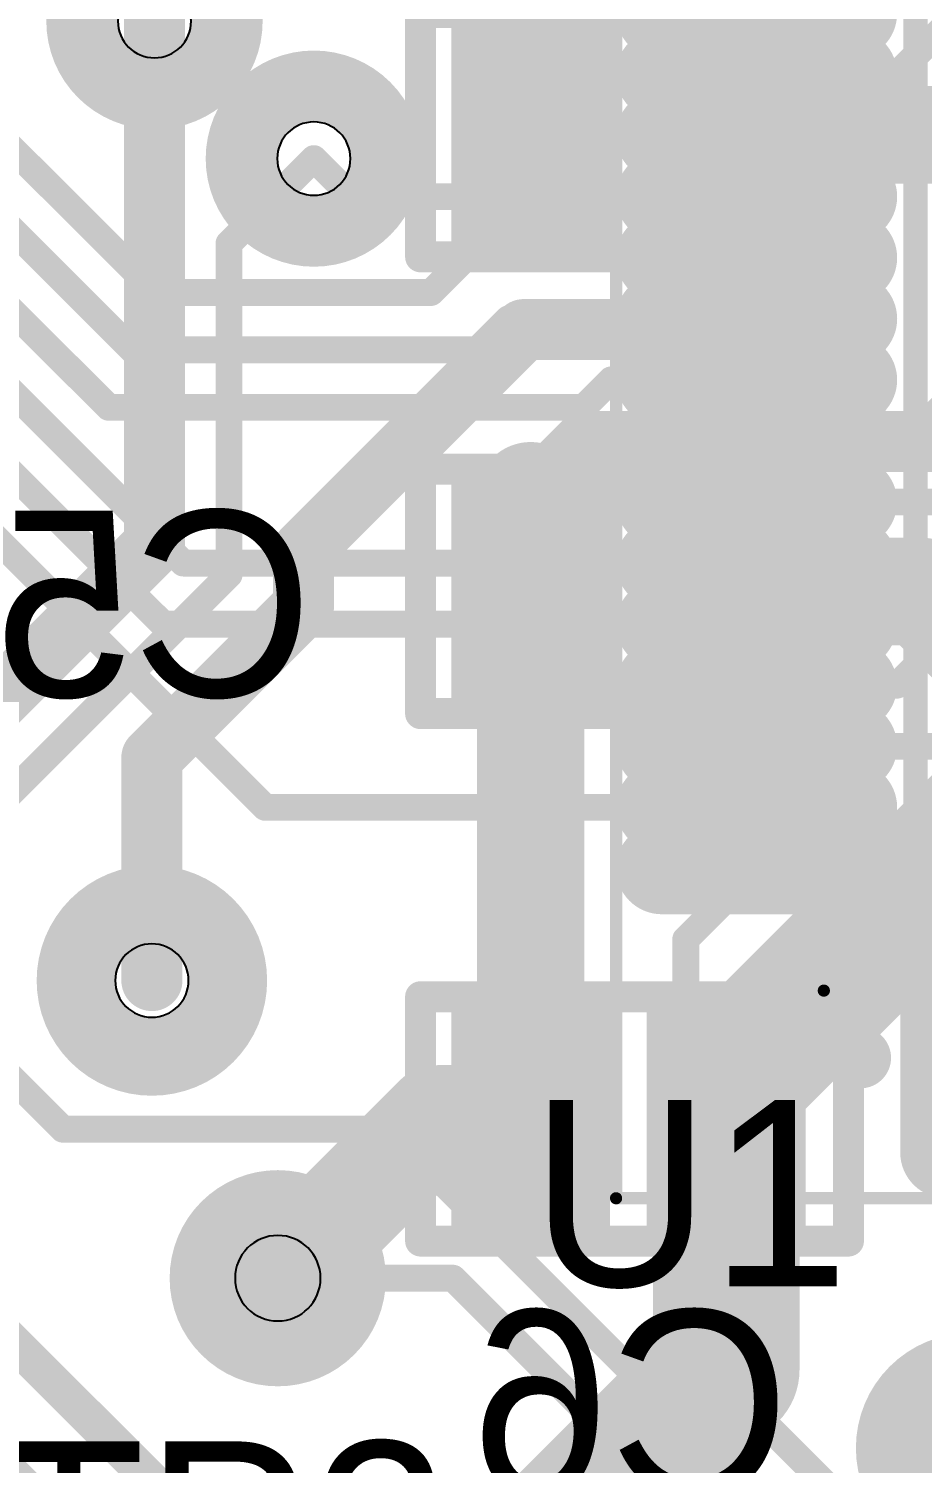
# Model space of a CAD drawing. Extents: x 0.11 to 5.41, y 1.37 to 6.94.
# Drawn here: x 2.8633 to 3.1512, y 4.7529 to 5.2153 of the extents above; entities that cross this region are included whole.
import ezdxf

# ---------------------------------------------------------------- set-up
doc = ezdxf.new("R2010")
doc.units = 0
doc.layers.get('0').update_dxf_attribs({"linetype": 'CONTINUOUS'})
for name, color, linetype in [('BOTTOMLAYER', 5, 'CONTINUOUS'), ('BOTTOMOVERLAY', 54, 'CONTINUOUS'), ('BOTTOMPASTE', 16, 'CONTINUOUS'), ('BOTTOMSOLDER', 6, 'CONTINUOUS'), ('DRILLDRAWING', 1, 'CONTINUOUS'), ('MECHANICAL13', 56, 'CONTINUOUS'), ('MECHANICAL15', 56, 'CONTINUOUS'), ('MULTILAYER', 9, 'CONTINUOUS'), ('TOPLAYER', 1, 'CONTINUOUS'), ('TOPOVERLAY', 2, 'CONTINUOUS'), ('TOPPASTE', 8, 'CONTINUOUS'), ('TOPSOLDER', 216, 'CONTINUOUS')]:
    doc.layers.add(name, color=color, linetype=linetype)

# ---------------------------------------------------------------- blocks, each defined once
blk = doc.blocks.new('PZ100_N_15')
at = {"layer": 'MECHANICAL13', "const_width": 0.00394}
for points in [[(-0.27559, 0.27559), (0.27559, 0.27559)], [(-0.27559, 0.27559), (-0.27559, -0.27559)]]:
    blk.add_lwpolyline(points, dxfattribs=at)
at = {"layer": 'MECHANICAL13'}
for points, const_width in [([(-0.27657, 0.27559, 1), (-0.27461, 0.27559, 1)], 0.00197), ([(-0.27657, 0.27559, 1), (-0.27461, 0.27559, 1)], 0.00197), ([(-0.22047, 0.24016, 1), (-0.25984, 0.24016, 1)], 0.00394)]:
    blk.add_lwpolyline(points, format="xyb", close=True, dxfattribs=dict(at, const_width=const_width))
at = {"layer": 'MECHANICAL15', "const_width": 0.00394}
for points in [[(-0.34252, 0.34252), (0.34252, 0.34252)], [(-0.34252, 0.34252), (-0.34252, -0.34252)]]:
    blk.add_lwpolyline(points, dxfattribs=at)
at = {"layer": 'MECHANICAL15', "const_width": 0.00197}
blk.add_lwpolyline([(-0.3435, 0.34252, 1), (-0.34154, 0.34252, 1)], format="xyb", close=True, dxfattribs=at)
blk.add_lwpolyline([(-0.3435, 0.34252, 1), (-0.34154, 0.34252, 1)], format="xyb", close=True, dxfattribs=at)
at = {"layer": 'TOPLAYER', "const_width": 0.00492}
for points in [[(-0.23868, 0.32776, -1), (-0.23376, 0.32776)], [(-0.219, 0.32776, -1), (-0.21407, 0.32776)], [(-0.19931, 0.32776, -1), (-0.19439, 0.32776)], [(-0.17963, 0.32776, -1), (-0.1747, 0.32776)], [(-0.15994, 0.32776, -1), (-0.15502, 0.32776)], [(-0.14026, 0.32776, -1), (-0.13533, 0.32776)], [(-0.12057, 0.32776, -1), (-0.11565, 0.32776)], [(-0.10089, 0.32776, -1), (-0.09596, 0.32776)], [(-0.0812, 0.32776, -1), (-0.07628, 0.32776)], [(-0.06152, 0.32776, -1), (-0.05659, 0.32776)], [(-0.04183, 0.32776, -1), (-0.03691, 0.32776)], [(-0.02215, 0.32776, -1), (-0.01722, 0.32776)], [(-0.00246, 0.32776, -1), (0.00246, 0.32776)], [(0.01722, 0.32776, -1), (0.02215, 0.32776)], [(-0.23376, 0.26673, -1), (-0.23868, 0.26673)], [(-0.21407, 0.26673, -1), (-0.219, 0.26673)], [(-0.19439, 0.26673, -1), (-0.19931, 0.26673)], [(-0.1747, 0.26673, -1), (-0.17963, 0.26673)], [(-0.15502, 0.26673, -1), (-0.15994, 0.26673)], [(-0.13533, 0.26673, -1), (-0.14026, 0.26673)], [(-0.11565, 0.26673, -1), (-0.12057, 0.26673)], [(-0.09596, 0.26673, -1), (-0.10089, 0.26673)], [(-0.07628, 0.26673, -1), (-0.0812, 0.26673)], [(-0.05659, 0.26673, -1), (-0.06152, 0.26673)], [(-0.03691, 0.26673, -1), (-0.04183, 0.26673)], [(-0.01722, 0.26673, -1), (-0.02215, 0.26673)], [(0.00246, 0.26673, -1), (-0.00246, 0.26673)], [(0.02215, 0.26673, -1), (0.01722, 0.26673)]]:
    blk.add_lwpolyline(points, format="xyb", dxfattribs=at)
for points in [[(-0.23868, 0.26673), (-0.23868, 0.32776)], [(-0.23376, 0.26673), (-0.23376, 0.32776)], [(-0.219, 0.26673), (-0.219, 0.32776)], [(-0.21407, 0.26673), (-0.21407, 0.32776)], [(-0.19931, 0.26673), (-0.19931, 0.32776)], [(-0.19439, 0.26673), (-0.19439, 0.32776)], [(-0.17963, 0.26673), (-0.17963, 0.32776)], [(-0.1747, 0.26673), (-0.1747, 0.32776)], [(-0.15994, 0.26673), (-0.15994, 0.32776)], [(-0.15502, 0.26673), (-0.15502, 0.32776)], [(-0.14026, 0.26673), (-0.14026, 0.32776)], [(-0.13533, 0.26673), (-0.13533, 0.32776)], [(-0.12057, 0.26673), (-0.12057, 0.32776)], [(-0.11565, 0.26673), (-0.11565, 0.32776)], [(-0.10089, 0.26673), (-0.10089, 0.32776)], [(-0.09596, 0.26673), (-0.09596, 0.32776)], [(-0.0812, 0.26673), (-0.0812, 0.32776)], [(-0.07628, 0.26673), (-0.07628, 0.32776)], [(-0.06152, 0.26673), (-0.06152, 0.32776)], [(-0.05659, 0.26673), (-0.05659, 0.32776)], [(-0.04183, 0.26673), (-0.04183, 0.32776)], [(-0.03691, 0.26673), (-0.03691, 0.32776)], [(-0.02215, 0.26673), (-0.02215, 0.32776)], [(-0.01722, 0.26673), (-0.01722, 0.32776)], [(-0.00246, 0.26673), (-0.00246, 0.32776)], [(0.00246, 0.26673), (0.00246, 0.32776)], [(0.01722, 0.26673), (0.01722, 0.32776)], [(0.02215, 0.26673), (0.02215, 0.32776)]]:
    blk.add_lwpolyline(points, dxfattribs=at)
for points in [[(-0.23868, 0.29724, 1), (-0.23376, 0.29724, 1)], [(-0.219, 0.29724, 1), (-0.21407, 0.29724, 1)], [(-0.19931, 0.29724, 1), (-0.19439, 0.29724, 1)], [(-0.17963, 0.29724, 1), (-0.1747, 0.29724, 1)], [(-0.15994, 0.29724, 1), (-0.15502, 0.29724, 1)], [(-0.14026, 0.29724, 1), (-0.13533, 0.29724, 1)], [(-0.12057, 0.29724, 1), (-0.11565, 0.29724, 1)], [(-0.10089, 0.29724, 1), (-0.09596, 0.29724, 1)], [(-0.0812, 0.29724, 1), (-0.07628, 0.29724, 1)], [(-0.06152, 0.29724, 1), (-0.05659, 0.29724, 1)], [(-0.04183, 0.29724, 1), (-0.03691, 0.29724, 1)], [(-0.02215, 0.29724, 1), (-0.01722, 0.29724, 1)], [(-0.00246, 0.29724, 1), (0.00246, 0.29724, 1)], [(0.01722, 0.29724, 1), (0.02215, 0.29724, 1)]]:
    blk.add_lwpolyline(points, format="xyb", close=True, dxfattribs=at)
at = {"layer": 'TOPOVERLAY'}
for points, const_width in [([(-0.29232, 0.26378, 1), (-0.30217, 0.26378, 1)], 0.00984), ([(-0.30463, 0.26378, 1), (-0.2997, 0.26378, 1)], 0.00492), ([(-0.29478, 0.26378, 1), (-0.28986, 0.26378, 1)], 0.00492), ([(-0.24803, 0.24606, 1), (-0.24409, 0.24606, 1)], 0.00394), ([(-0.24803, 0.24606, 1), (-0.24409, 0.24606, 1)], 0.00394)]:
    blk.add_lwpolyline(points, format="xyb", close=True, dxfattribs=dict(at, const_width=const_width))
at = {"layer": 'TOPOVERLAY', "const_width": 0.00787}
for points in [[(-0.24606, 0.24606), (0.24606, 0.24606)], [(-0.24606, 0.24606), (-0.24606, -0.24606)]]:
    blk.add_lwpolyline(points, dxfattribs=at)
at = {"layer": 'TOPPASTE', "const_width": 0.00492}
for points in [[(-0.23868, 0.32776, -1), (-0.23376, 0.32776)], [(-0.219, 0.32776, -1), (-0.21407, 0.32776)], [(-0.19931, 0.32776, -1), (-0.19439, 0.32776)], [(-0.17963, 0.32776, -1), (-0.1747, 0.32776)], [(-0.15994, 0.32776, -1), (-0.15502, 0.32776)], [(-0.14026, 0.32776, -1), (-0.13533, 0.32776)], [(-0.12057, 0.32776, -1), (-0.11565, 0.32776)], [(-0.10089, 0.32776, -1), (-0.09596, 0.32776)], [(-0.0812, 0.32776, -1), (-0.07628, 0.32776)], [(-0.06152, 0.32776, -1), (-0.05659, 0.32776)], [(-0.04183, 0.32776, -1), (-0.03691, 0.32776)], [(-0.02215, 0.32776, -1), (-0.01722, 0.32776)], [(-0.00246, 0.32776, -1), (0.00246, 0.32776)], [(0.01722, 0.32776, -1), (0.02215, 0.32776)], [(-0.23376, 0.26673, -1), (-0.23868, 0.26673)], [(-0.21407, 0.26673, -1), (-0.219, 0.26673)], [(-0.19439, 0.26673, -1), (-0.19931, 0.26673)], [(-0.1747, 0.26673, -1), (-0.17963, 0.26673)], [(-0.15502, 0.26673, -1), (-0.15994, 0.26673)], [(-0.13533, 0.26673, -1), (-0.14026, 0.26673)], [(-0.11565, 0.26673, -1), (-0.12057, 0.26673)], [(-0.09596, 0.26673, -1), (-0.10089, 0.26673)], [(-0.07628, 0.26673, -1), (-0.0812, 0.26673)], [(-0.05659, 0.26673, -1), (-0.06152, 0.26673)], [(-0.03691, 0.26673, -1), (-0.04183, 0.26673)], [(-0.01722, 0.26673, -1), (-0.02215, 0.26673)], [(0.00246, 0.26673, -1), (-0.00246, 0.26673)], [(0.02215, 0.26673, -1), (0.01722, 0.26673)]]:
    blk.add_lwpolyline(points, format="xyb", dxfattribs=at)
for points in [[(-0.23868, 0.26673), (-0.23868, 0.32776)], [(-0.23376, 0.26673), (-0.23376, 0.32776)], [(-0.219, 0.26673), (-0.219, 0.32776)], [(-0.21407, 0.26673), (-0.21407, 0.32776)], [(-0.19931, 0.26673), (-0.19931, 0.32776)], [(-0.19439, 0.26673), (-0.19439, 0.32776)], [(-0.17963, 0.26673), (-0.17963, 0.32776)], [(-0.1747, 0.26673), (-0.1747, 0.32776)], [(-0.15994, 0.26673), (-0.15994, 0.32776)], [(-0.15502, 0.26673), (-0.15502, 0.32776)], [(-0.14026, 0.26673), (-0.14026, 0.32776)], [(-0.13533, 0.26673), (-0.13533, 0.32776)], [(-0.12057, 0.26673), (-0.12057, 0.32776)], [(-0.11565, 0.26673), (-0.11565, 0.32776)], [(-0.10089, 0.26673), (-0.10089, 0.32776)], [(-0.09596, 0.26673), (-0.09596, 0.32776)], [(-0.0812, 0.26673), (-0.0812, 0.32776)], [(-0.07628, 0.26673), (-0.07628, 0.32776)], [(-0.06152, 0.26673), (-0.06152, 0.32776)], [(-0.05659, 0.26673), (-0.05659, 0.32776)], [(-0.04183, 0.26673), (-0.04183, 0.32776)], [(-0.03691, 0.26673), (-0.03691, 0.32776)], [(-0.02215, 0.26673), (-0.02215, 0.32776)], [(-0.01722, 0.26673), (-0.01722, 0.32776)], [(-0.00246, 0.26673), (-0.00246, 0.32776)], [(0.00246, 0.26673), (0.00246, 0.32776)], [(0.01722, 0.26673), (0.01722, 0.32776)], [(0.02215, 0.26673), (0.02215, 0.32776)]]:
    blk.add_lwpolyline(points, dxfattribs=at)
for points in [[(-0.23868, 0.29724, 1), (-0.23376, 0.29724, 1)], [(-0.219, 0.29724, 1), (-0.21407, 0.29724, 1)], [(-0.19931, 0.29724, 1), (-0.19439, 0.29724, 1)], [(-0.17963, 0.29724, 1), (-0.1747, 0.29724, 1)], [(-0.15994, 0.29724, 1), (-0.15502, 0.29724, 1)], [(-0.14026, 0.29724, 1), (-0.13533, 0.29724, 1)], [(-0.12057, 0.29724, 1), (-0.11565, 0.29724, 1)], [(-0.10089, 0.29724, 1), (-0.09596, 0.29724, 1)], [(-0.0812, 0.29724, 1), (-0.07628, 0.29724, 1)], [(-0.06152, 0.29724, 1), (-0.05659, 0.29724, 1)], [(-0.04183, 0.29724, 1), (-0.03691, 0.29724, 1)], [(-0.02215, 0.29724, 1), (-0.01722, 0.29724, 1)], [(-0.00246, 0.29724, 1), (0.00246, 0.29724, 1)], [(0.01722, 0.29724, 1), (0.02215, 0.29724, 1)]]:
    blk.add_lwpolyline(points, format="xyb", close=True, dxfattribs=at)
at = {"layer": 'TOPSOLDER', "const_width": 0.01476}
for points in [[(-0.2436, 0.32776, -1), (-0.22884, 0.32776)], [(-0.22392, 0.32776, -1), (-0.20915, 0.32776)], [(-0.20423, 0.32776, -1), (-0.18947, 0.32776)], [(-0.18455, 0.32776, -1), (-0.16978, 0.32776)], [(-0.16486, 0.32776, -1), (-0.1501, 0.32776)], [(-0.14518, 0.32776, -1), (-0.13041, 0.32776)], [(-0.12549, 0.32776, -1), (-0.11073, 0.32776)], [(-0.10581, 0.32776, -1), (-0.09104, 0.32776)], [(-0.08612, 0.32776, -1), (-0.07136, 0.32776)], [(-0.06644, 0.32776, -1), (-0.05167, 0.32776)], [(-0.04675, 0.32776, -1), (-0.03199, 0.32776)], [(-0.02707, 0.32776, -1), (-0.0123, 0.32776)], [(-0.00738, 0.32776, -1), (0.00738, 0.32776)], [(0.0123, 0.32776, -1), (0.02707, 0.32776)], [(0.03199, 0.32776, -1), (0.04675, 0.32776)], [(-0.22884, 0.26673, -1), (-0.2436, 0.26673)], [(-0.20915, 0.26673, -1), (-0.22392, 0.26673)], [(-0.18947, 0.26673, -1), (-0.20423, 0.26673)], [(-0.16978, 0.26673, -1), (-0.18455, 0.26673)], [(-0.1501, 0.26673, -1), (-0.16486, 0.26673)], [(-0.13041, 0.26673, -1), (-0.14518, 0.26673)], [(-0.11073, 0.26673, -1), (-0.12549, 0.26673)], [(-0.09104, 0.26673, -1), (-0.10581, 0.26673)], [(-0.07136, 0.26673, -1), (-0.08612, 0.26673)], [(-0.05167, 0.26673, -1), (-0.06644, 0.26673)], [(-0.03199, 0.26673, -1), (-0.04675, 0.26673)], [(-0.0123, 0.26673, -1), (-0.02707, 0.26673)], [(0.00738, 0.26673, -1), (-0.00738, 0.26673)], [(0.02707, 0.26673, -1), (0.0123, 0.26673)], [(0.04675, 0.26673, -1), (0.03199, 0.26673)], [(-0.32776, 0.22884, -1), (-0.32776, 0.2436)], [(-0.26673, 0.2436, -1), (-0.26673, 0.22884)]]:
    blk.add_lwpolyline(points, format="xyb", dxfattribs=at)
for points in [[(-0.2436, 0.26673), (-0.2436, 0.32776)], [(-0.22884, 0.26673), (-0.22884, 0.32776)], [(-0.22392, 0.26673), (-0.22392, 0.32776)], [(-0.20915, 0.26673), (-0.20915, 0.32776)], [(-0.20423, 0.26673), (-0.20423, 0.32776)], [(-0.18947, 0.26673), (-0.18947, 0.32776)], [(-0.18455, 0.26673), (-0.18455, 0.32776)], [(-0.16978, 0.26673), (-0.16978, 0.32776)], [(-0.16486, 0.26673), (-0.16486, 0.32776)], [(-0.1501, 0.26673), (-0.1501, 0.32776)], [(-0.14518, 0.26673), (-0.14518, 0.32776)], [(-0.13041, 0.26673), (-0.13041, 0.32776)], [(-0.12549, 0.26673), (-0.12549, 0.32776)], [(-0.11073, 0.26673), (-0.11073, 0.32776)], [(-0.10581, 0.26673), (-0.10581, 0.32776)], [(-0.09104, 0.26673), (-0.09104, 0.32776)], [(-0.08612, 0.26673), (-0.08612, 0.32776)], [(-0.07136, 0.26673), (-0.07136, 0.32776)], [(-0.06644, 0.26673), (-0.06644, 0.32776)], [(-0.05167, 0.26673), (-0.05167, 0.32776)], [(-0.04675, 0.26673), (-0.04675, 0.32776)], [(-0.03199, 0.26673), (-0.03199, 0.32776)], [(-0.02707, 0.26673), (-0.02707, 0.32776)], [(-0.0123, 0.26673), (-0.0123, 0.32776)], [(-0.00738, 0.26673), (-0.00738, 0.32776)], [(0.00738, 0.26673), (0.00738, 0.32776)], [(0.0123, 0.26673), (0.0123, 0.32776)], [(0.02707, 0.26673), (0.02707, 0.32776)], [(0.03199, 0.26673), (0.03199, 0.32776)], [(-0.26673, 0.2436), (-0.32776, 0.2436)]]:
    blk.add_lwpolyline(points, dxfattribs=at)
for points in [[(-0.2436, 0.29724, 1), (-0.22884, 0.29724, 1)], [(-0.22392, 0.29724, 1), (-0.20915, 0.29724, 1)], [(-0.20423, 0.29724, 1), (-0.18947, 0.29724, 1)], [(-0.18455, 0.29724, 1), (-0.16978, 0.29724, 1)], [(-0.16486, 0.29724, 1), (-0.1501, 0.29724, 1)], [(-0.14518, 0.29724, 1), (-0.13041, 0.29724, 1)], [(-0.12549, 0.29724, 1), (-0.11073, 0.29724, 1)], [(-0.10581, 0.29724, 1), (-0.09104, 0.29724, 1)], [(-0.08612, 0.29724, 1), (-0.07136, 0.29724, 1)], [(-0.06644, 0.29724, 1), (-0.05167, 0.29724, 1)], [(-0.04675, 0.29724, 1), (-0.03199, 0.29724, 1)], [(-0.02707, 0.29724, 1), (-0.0123, 0.29724, 1)], [(-0.00738, 0.29724, 1), (0.00738, 0.29724, 1)], [(0.0123, 0.29724, 1), (0.02707, 0.29724, 1)], [(0.03199, 0.29724, 1), (0.04675, 0.29724, 1)], [(-0.30463, 0.23622, 1), (-0.28986, 0.23622, 1)]]:
    blk.add_lwpolyline(points, format="xyb", close=True, dxfattribs=at)
blk = doc.blocks.new('TEST_POINT_THT_25')
at = {"layer": 'BOTTOMLAYER', "const_width": 0.00787}
blk.add_lwpolyline([(-0.01575, 0, 1), (0.01575, 0, 1)], format="xyb", close=True, dxfattribs=at)
at = {"layer": 'BOTTOMSOLDER', "const_width": 0.01772}
blk.add_lwpolyline([(-0.02067, 0, 1), (0.02067, 0, 1)], format="xyb", close=True, dxfattribs=at)
at = {"layer": 'DRILLDRAWING'}
blk.add_lwpolyline([(-0.01181, 0, 1), (0.01181, 0, 1)], format="xyb", close=True, dxfattribs=at)
at = {"layer": 'MULTILAYER', "const_width": 0.00787}
blk.add_lwpolyline([(-0.01575, 0, 1), (0.01575, 0, 1)], format="xyb", close=True, dxfattribs=at)
at = {"layer": 'TOPLAYER', "const_width": 0.00787}
blk.add_lwpolyline([(-0.01575, 0, 1), (0.01575, 0, 1)], format="xyb", close=True, dxfattribs=at)
at = {"layer": 'TOPOVERLAY'}
for points, const_width in [([(0.03319, 0, 1), (-0.03319, 0, 1)], 0.00787), ([(-0.03516, 0, 1), (-0.03122, 0, 1)], 0.00394), ([(0.03122, 0, 1), (0.03516, 0, 1)], 0.00394)]:
    blk.add_lwpolyline(points, format="xyb", close=True, dxfattribs=dict(at, const_width=const_width))
at = {"layer": 'TOPSOLDER', "const_width": 0.01772}
blk.add_lwpolyline([(-0.02067, 0, 1), (0.02067, 0, 1)], format="xyb", close=True, dxfattribs=at)
blk = doc.blocks.new('TEST_POINT_THT_32')
at = {"layer": 'BOTTOMLAYER', "const_width": 0.00787}
blk.add_lwpolyline([(-0.01575, 0, 1), (0.01575, 0, 1)], format="xyb", close=True, dxfattribs=at)
at = {"layer": 'BOTTOMSOLDER', "const_width": 0.01772}
blk.add_lwpolyline([(-0.02067, 0, 1), (0.02067, 0, 1)], format="xyb", close=True, dxfattribs=at)
at = {"layer": 'DRILLDRAWING'}
blk.add_lwpolyline([(-0.01181, 0, 1), (0.01181, 0, 1)], format="xyb", close=True, dxfattribs=at)
at = {"layer": 'MULTILAYER', "const_width": 0.00787}
blk.add_lwpolyline([(-0.01575, 0, 1), (0.01575, 0, 1)], format="xyb", close=True, dxfattribs=at)
at = {"layer": 'TOPLAYER', "const_width": 0.00787}
blk.add_lwpolyline([(-0.01575, 0, 1), (0.01575, 0, 1)], format="xyb", close=True, dxfattribs=at)
at = {"layer": 'TOPOVERLAY'}
for points, const_width in [([(0.03319, 0, 1), (-0.03319, 0, 1)], 0.00787), ([(-0.03516, 0, 1), (-0.03122, 0, 1)], 0.00394), ([(0.03122, 0, 1), (0.03516, 0, 1)], 0.00394)]:
    blk.add_lwpolyline(points, format="xyb", close=True, dxfattribs=dict(at, const_width=const_width))
at = {"layer": 'TOPSOLDER', "const_width": 0.01772}
blk.add_lwpolyline([(-0.02067, 0, 1), (0.02067, 0, 1)], format="xyb", close=True, dxfattribs=at)
blk = doc.blocks.new('0805__2012__P_______B_89')
at = {"layer": 'BOTTOMLAYER'}
for points, const_width in [([(-0.00787, 0.02559), (-0.00787, -0.02559)], 0.01575), ([(0.00787, 0.02559), (0.00787, -0.02559)], 0.01575), ([(0.05512, 0.02559), (0.05512, -0.02559)], 0.01575), ([(0.07087, 0.02559), (0.07087, -0.02559)], 0.01575), ([(-0.01575, 0.0128), (0.01575, 0.0128)], 0.02559), ([(0.04724, 0.0128), (0.07874, 0.0128)], 0.02559), ([(-0.01575, -0.0128), (0.01575, -0.0128)], 0.02559), ([(0.04724, -0.0128), (0.07874, -0.0128)], 0.02559)]:
    blk.add_lwpolyline(points, dxfattribs=dict(at, const_width=const_width))
at = {"layer": 'BOTTOMLAYER', "const_width": 0.01575}
for points in [[(-0.00787, 0, 1), (0.00787, 0, 1)], [(0.05512, 0, 1), (0.07087, 0, 1)]]:
    blk.add_lwpolyline(points, format="xyb", close=True, dxfattribs=at)
at = {"layer": 'BOTTOMOVERLAY', "const_width": 0.01}
for points in [[(0.09843, 0.03937), (-0.03937, 0.03937)], [(-0.03937, 0.03937), (-0.03937, -0.03937)], [(0.09843, 0.03937), (0.09843, -0.03937)], [(0.09843, -0.03937), (-0.03937, -0.03937)], [(-0.0315, -0.03937), (-0.03937, -0.03937)]]:
    blk.add_lwpolyline(points, dxfattribs=at)
at = {"layer": 'BOTTOMOVERLAY', "const_width": 0.005}
for points in [[(-0.04187, 0.03937, 1), (-0.03687, 0.03937, 1)], [(-0.04187, 0.03937, 1), (-0.03687, 0.03937, 1)], [(0.09593, 0.03937, 1), (0.10093, 0.03937, 1)], [(0.09593, 0.03937, 1), (0.10093, 0.03937, 1)], [(-0.04187, -0.03937, 1), (-0.03687, -0.03937, 1)], [(-0.04187, -0.03937, 1), (-0.03687, -0.03937, 1)], [(-0.04187, -0.03937, 1), (-0.03687, -0.03937, 1)], [(-0.034, -0.03937, 1), (-0.029, -0.03937, 1)], [(0.09593, -0.03937, 1), (0.10093, -0.03937, 1)], [(0.09593, -0.03937, 1), (0.10093, -0.03937, 1)]]:
    blk.add_lwpolyline(points, format="xyb", close=True, dxfattribs=at)
at = {"layer": 'BOTTOMPASTE'}
for points, const_width in [([(-0.00787, 0.02559), (-0.00787, -0.02559)], 0.01575), ([(0.00787, 0.02559), (0.00787, -0.02559)], 0.01575), ([(0.05512, 0.02559), (0.05512, -0.02559)], 0.01575), ([(0.07087, 0.02559), (0.07087, -0.02559)], 0.01575), ([(-0.01575, 0.0128), (0.01575, 0.0128)], 0.02559), ([(0.04724, 0.0128), (0.07874, 0.0128)], 0.02559), ([(-0.01575, -0.0128), (0.01575, -0.0128)], 0.02559), ([(0.04724, -0.0128), (0.07874, -0.0128)], 0.02559)]:
    blk.add_lwpolyline(points, dxfattribs=dict(at, const_width=const_width))
at = {"layer": 'BOTTOMPASTE', "const_width": 0.01575}
for points in [[(-0.00787, 0, 1), (0.00787, 0, 1)], [(0.05512, 0, 1), (0.07087, 0, 1)]]:
    blk.add_lwpolyline(points, format="xyb", close=True, dxfattribs=at)
at = {"layer": 'BOTTOMSOLDER'}
for points, const_width in [([(-0.0128, 0.03543), (-0.0128, -0.03543)], 0.02559), ([(0.0128, 0.03543), (0.0128, -0.03543)], 0.02559), ([(0.0502, 0.03543), (0.0502, -0.03543)], 0.02559), ([(0.07579, 0.03543), (0.07579, -0.03543)], 0.02559), ([(-0.02559, 0.01772), (0.02559, 0.01772)], 0.03543), ([(0.0374, 0.01772), (0.08858, 0.01772)], 0.03543), ([(-0.02559, -0.01772), (0.02559, -0.01772)], 0.03543), ([(0.0374, -0.01772), (0.08858, -0.01772)], 0.03543)]:
    blk.add_lwpolyline(points, dxfattribs=dict(at, const_width=const_width))
at = {"layer": 'BOTTOMSOLDER', "const_width": 0.02559}
for points in [[(-0.0128, 0, 1), (0.0128, 0, 1)], [(0.0502, 0, 1), (0.07579, 0, 1)]]:
    blk.add_lwpolyline(points, format="xyb", close=True, dxfattribs=at)
blk = doc.blocks.new('0805__2012__P_______B_94')
at = {"layer": 'BOTTOMLAYER'}
for points, const_width in [([(-0.00787, 0.02559), (-0.00787, -0.02559)], 0.01575), ([(0.00787, 0.02559), (0.00787, -0.02559)], 0.01575), ([(0.05512, 0.02559), (0.05512, -0.02559)], 0.01575), ([(0.07087, 0.02559), (0.07087, -0.02559)], 0.01575), ([(-0.01575, 0.0128), (0.01575, 0.0128)], 0.02559), ([(0.04724, 0.0128), (0.07874, 0.0128)], 0.02559), ([(-0.01575, -0.0128), (0.01575, -0.0128)], 0.02559), ([(0.04724, -0.0128), (0.07874, -0.0128)], 0.02559)]:
    blk.add_lwpolyline(points, dxfattribs=dict(at, const_width=const_width))
at = {"layer": 'BOTTOMLAYER', "const_width": 0.01575}
for points in [[(-0.00787, 0, 1), (0.00787, 0, 1)], [(0.05512, 0, 1), (0.07087, 0, 1)]]:
    blk.add_lwpolyline(points, format="xyb", close=True, dxfattribs=at)
at = {"layer": 'BOTTOMOVERLAY', "const_width": 0.01}
for points in [[(0.09843, 0.03937), (-0.03937, 0.03937)], [(-0.03937, 0.03937), (-0.03937, -0.03937)], [(0.09843, 0.03937), (0.09843, -0.03937)], [(0.09843, -0.03937), (-0.03937, -0.03937)], [(-0.0315, -0.03937), (-0.03937, -0.03937)]]:
    blk.add_lwpolyline(points, dxfattribs=at)
at = {"layer": 'BOTTOMOVERLAY', "const_width": 0.005}
for points in [[(-0.04187, 0.03937, 1), (-0.03687, 0.03937, 1)], [(-0.04187, 0.03937, 1), (-0.03687, 0.03937, 1)], [(0.09593, 0.03937, 1), (0.10093, 0.03937, 1)], [(0.09593, 0.03937, 1), (0.10093, 0.03937, 1)], [(-0.04187, -0.03937, 1), (-0.03687, -0.03937, 1)], [(-0.04187, -0.03937, 1), (-0.03687, -0.03937, 1)], [(-0.04187, -0.03937, 1), (-0.03687, -0.03937, 1)], [(-0.034, -0.03937, 1), (-0.029, -0.03937, 1)], [(0.09593, -0.03937, 1), (0.10093, -0.03937, 1)], [(0.09593, -0.03937, 1), (0.10093, -0.03937, 1)]]:
    blk.add_lwpolyline(points, format="xyb", close=True, dxfattribs=at)
at = {"layer": 'BOTTOMPASTE'}
for points, const_width in [([(-0.00787, 0.02559), (-0.00787, -0.02559)], 0.01575), ([(0.00787, 0.02559), (0.00787, -0.02559)], 0.01575), ([(0.05512, 0.02559), (0.05512, -0.02559)], 0.01575), ([(0.07087, 0.02559), (0.07087, -0.02559)], 0.01575), ([(-0.01575, 0.0128), (0.01575, 0.0128)], 0.02559), ([(0.04724, 0.0128), (0.07874, 0.0128)], 0.02559), ([(-0.01575, -0.0128), (0.01575, -0.0128)], 0.02559), ([(0.04724, -0.0128), (0.07874, -0.0128)], 0.02559)]:
    blk.add_lwpolyline(points, dxfattribs=dict(at, const_width=const_width))
at = {"layer": 'BOTTOMPASTE', "const_width": 0.01575}
for points in [[(-0.00787, 0, 1), (0.00787, 0, 1)], [(0.05512, 0, 1), (0.07087, 0, 1)]]:
    blk.add_lwpolyline(points, format="xyb", close=True, dxfattribs=at)
at = {"layer": 'BOTTOMSOLDER'}
for points, const_width in [([(-0.0128, 0.03543), (-0.0128, -0.03543)], 0.02559), ([(0.0128, 0.03543), (0.0128, -0.03543)], 0.02559), ([(0.0502, 0.03543), (0.0502, -0.03543)], 0.02559), ([(0.07579, 0.03543), (0.07579, -0.03543)], 0.02559), ([(-0.02559, 0.01772), (0.02559, 0.01772)], 0.03543), ([(0.0374, 0.01772), (0.08858, 0.01772)], 0.03543), ([(-0.02559, -0.01772), (0.02559, -0.01772)], 0.03543), ([(0.0374, -0.01772), (0.08858, -0.01772)], 0.03543)]:
    blk.add_lwpolyline(points, dxfattribs=dict(at, const_width=const_width))
at = {"layer": 'BOTTOMSOLDER', "const_width": 0.02559}
for points in [[(-0.0128, 0, 1), (0.0128, 0, 1)], [(0.0502, 0, 1), (0.07579, 0, 1)]]:
    blk.add_lwpolyline(points, format="xyb", close=True, dxfattribs=at)
blk = doc.blocks.new('0805__2012__P_______B_95')
at = {"layer": 'BOTTOMLAYER'}
for points, const_width in [([(-0.00787, 0.02559), (-0.00787, -0.02559)], 0.01575), ([(0.00787, 0.02559), (0.00787, -0.02559)], 0.01575), ([(0.05512, 0.02559), (0.05512, -0.02559)], 0.01575), ([(0.07087, 0.02559), (0.07087, -0.02559)], 0.01575), ([(-0.01575, 0.0128), (0.01575, 0.0128)], 0.02559), ([(0.04724, 0.0128), (0.07874, 0.0128)], 0.02559), ([(-0.01575, -0.0128), (0.01575, -0.0128)], 0.02559), ([(0.04724, -0.0128), (0.07874, -0.0128)], 0.02559)]:
    blk.add_lwpolyline(points, dxfattribs=dict(at, const_width=const_width))
at = {"layer": 'BOTTOMLAYER', "const_width": 0.01575}
for points in [[(-0.00787, 0, 1), (0.00787, 0, 1)], [(0.05512, 0, 1), (0.07087, 0, 1)]]:
    blk.add_lwpolyline(points, format="xyb", close=True, dxfattribs=at)
at = {"layer": 'BOTTOMOVERLAY', "const_width": 0.01}
for points in [[(0.09843, 0.03937), (-0.03937, 0.03937)], [(-0.03937, 0.03937), (-0.03937, -0.03937)], [(0.09843, 0.03937), (0.09843, -0.03937)], [(0.09843, -0.03937), (-0.03937, -0.03937)], [(-0.0315, -0.03937), (-0.03937, -0.03937)]]:
    blk.add_lwpolyline(points, dxfattribs=at)
at = {"layer": 'BOTTOMOVERLAY', "const_width": 0.005}
for points in [[(-0.04187, 0.03937, 1), (-0.03687, 0.03937, 1)], [(-0.04187, 0.03937, 1), (-0.03687, 0.03937, 1)], [(0.09593, 0.03937, 1), (0.10093, 0.03937, 1)], [(0.09593, 0.03937, 1), (0.10093, 0.03937, 1)], [(-0.04187, -0.03937, 1), (-0.03687, -0.03937, 1)], [(-0.04187, -0.03937, 1), (-0.03687, -0.03937, 1)], [(-0.04187, -0.03937, 1), (-0.03687, -0.03937, 1)], [(-0.034, -0.03937, 1), (-0.029, -0.03937, 1)], [(0.09593, -0.03937, 1), (0.10093, -0.03937, 1)], [(0.09593, -0.03937, 1), (0.10093, -0.03937, 1)]]:
    blk.add_lwpolyline(points, format="xyb", close=True, dxfattribs=at)
at = {"layer": 'BOTTOMPASTE'}
for points, const_width in [([(-0.00787, 0.02559), (-0.00787, -0.02559)], 0.01575), ([(0.00787, 0.02559), (0.00787, -0.02559)], 0.01575), ([(0.05512, 0.02559), (0.05512, -0.02559)], 0.01575), ([(0.07087, 0.02559), (0.07087, -0.02559)], 0.01575), ([(-0.01575, 0.0128), (0.01575, 0.0128)], 0.02559), ([(0.04724, 0.0128), (0.07874, 0.0128)], 0.02559), ([(-0.01575, -0.0128), (0.01575, -0.0128)], 0.02559), ([(0.04724, -0.0128), (0.07874, -0.0128)], 0.02559)]:
    blk.add_lwpolyline(points, dxfattribs=dict(at, const_width=const_width))
at = {"layer": 'BOTTOMPASTE', "const_width": 0.01575}
for points in [[(-0.00787, 0, 1), (0.00787, 0, 1)], [(0.05512, 0, 1), (0.07087, 0, 1)]]:
    blk.add_lwpolyline(points, format="xyb", close=True, dxfattribs=at)
at = {"layer": 'BOTTOMSOLDER'}
for points, const_width in [([(-0.0128, 0.03543), (-0.0128, -0.03543)], 0.02559), ([(0.0128, 0.03543), (0.0128, -0.03543)], 0.02559), ([(0.0502, 0.03543), (0.0502, -0.03543)], 0.02559), ([(0.07579, 0.03543), (0.07579, -0.03543)], 0.02559), ([(-0.02559, 0.01772), (0.02559, 0.01772)], 0.03543), ([(0.0374, 0.01772), (0.08858, 0.01772)], 0.03543), ([(-0.02559, -0.01772), (0.02559, -0.01772)], 0.03543), ([(0.0374, -0.01772), (0.08858, -0.01772)], 0.03543)]:
    blk.add_lwpolyline(points, dxfattribs=dict(at, const_width=const_width))
at = {"layer": 'BOTTOMSOLDER', "const_width": 0.02559}
for points in [[(-0.0128, 0, 1), (0.0128, 0, 1)], [(0.0502, 0, 1), (0.07579, 0, 1)]]:
    blk.add_lwpolyline(points, format="xyb", close=True, dxfattribs=at)

msp = doc.modelspace()

# ---------------------------------------------------------------- linework, layer by layer
at = {"layer": 'BOTTOMLAYER'}
for points, const_width in [([(3.02503, 5.18117), (3.02503, 5.23503)], 0.03465), ([(2.90386, 5.04921), (2.90386, 5.22026)], 0.01969), ([(3.08803, 5.18117), (3.18302, 5.18117)], 0.0315), ([(3.08803, 5.14303), (3.08803, 5.18117)], 0.01969), ([(2.92787, 5.14614), (2.9552, 5.17346)], 0.00866), ([(3.06335, 5.11835), (3.08803, 5.14303)], 0.01969), ([(2.92787, 5.03927), (2.92787, 5.14614)], 0.00866), ([(2.95189, 5.0474), (3.02283, 5.11835)], 0.01969), ([(3.02283, 5.11835), (3.06335, 5.11835)], 0.01969), ([(3.02503, 5.0648), (3.04252, 5.08228)], 0.01969), ([(3.04252, 5.08228), (3.17469, 5.08228)], 0.01969), ([(3.02503, 5.03395), (3.02503, 5.0648)], 0.03465), ([(3.08803, 4.875), (3.25802, 5.045)], 0.04724), ([(2.82744, 4.9728), (2.90386, 5.04921)], 0.01969), ([(2.95189, 5.02932), (2.95189, 5.0474)], 0.01969), ([(3.02503, 4.86395), (3.02503, 5.03395)], 0.03465), ([(3.08803, 5.03395), (3.15105, 5.03395)], 0.03465), ([(3.15105, 5.03395), (3.17, 5.015)], 0.03465), ([(2.78475, 4.89614), (2.92787, 5.03927)], 0.00866), ([(2.90303, 4.98046), (2.95189, 5.02932)], 0.01969), ([(2.90303, 4.90854), (2.90303, 4.98046)], 0.01969), ([(3.08803, 4.86395), (3.08803, 4.875)], 0.04724), ([(3.08803, 4.78303), (3.08803, 4.86395)], 0.04724), ([(2.94358, 4.8126), (2.99494, 4.86395)], 0.03465), ([(2.99494, 4.86395), (3.02503, 4.86395)], 0.03465), ([(2.94358, 4.8102), (2.94358, 4.8126)], 0.03465), ([(2.97193, 4.66693), (3.08803, 4.78303)], 0.04724)]:
    msp.add_lwpolyline(points, dxfattribs=dict(at, const_width=const_width))
for points, const_width in [([(2.88545, 5.21776, 1), (2.92226, 5.21776, 1)], 0.01319), ([(2.89894, 5.22026, 1), (2.90878, 5.22026, 1)], 0.00984), ([(2.93679, 5.17346, 1), (2.9736, 5.17346, 1)], 0.01319), ([(3.01637, 5.18117, 1), (3.0337, 5.18117, 1)], 0.01732), ([(3.08015, 5.18117, 1), (3.0959, 5.18117, 1)], 0.01575), ([(3.0831, 5.18117, 1), (3.09295, 5.18117, 1)], 0.00984), ([(2.95303, 5.17346, 1), (2.95736, 5.17346, 1)], 0.00433), ([(3.0831, 5.14303, 1), (3.09295, 5.14303, 1)], 0.00984), ([(3.0831, 5.14303, 1), (3.09295, 5.14303, 1)], 0.00984), ([(2.92571, 5.14614, 1), (2.93004, 5.14614, 1)], 0.00433), ([(2.92571, 5.14614, 1), (2.93004, 5.14614, 1)], 0.00433), ([(3.01791, 5.11835, 1), (3.02776, 5.11835, 1)], 0.00984), ([(3.01791, 5.11835, 1), (3.02776, 5.11835, 1)], 0.00984), ([(3.05843, 5.11835, 1), (3.06827, 5.11835, 1)], 0.00984), ([(3.05843, 5.11835, 1), (3.06827, 5.11835, 1)], 0.00984), ([(3.0376, 5.08228, 1), (3.04744, 5.08228, 1)], 0.00984), ([(3.0376, 5.08228, 1), (3.04744, 5.08228, 1)], 0.00984), ([(3.01637, 5.0648, 1), (3.0337, 5.0648, 1)], 0.01732), ([(3.02011, 5.0648, 1), (3.02996, 5.0648, 1)], 0.00984), ([(2.89894, 5.04921, 1), (2.90878, 5.04921, 1)], 0.00984), ([(2.89894, 5.04921, 1), (2.90878, 5.04921, 1)], 0.00984), ([(2.94697, 5.0474, 1), (2.95681, 5.0474, 1)], 0.00984), ([(2.94697, 5.0474, 1), (2.95681, 5.0474, 1)], 0.00984), ([(3.01637, 5.03395, 1), (3.0337, 5.03395, 1)], 0.01732), ([(3.01637, 5.03395, 1), (3.0337, 5.03395, 1)], 0.01732), ([(3.07936, 5.03395, 1), (3.09669, 5.03395, 1)], 0.01732), ([(3.14239, 5.03395, 1), (3.15971, 5.03395, 1)], 0.01732), ([(3.14239, 5.03395, 1), (3.15971, 5.03395, 1)], 0.01732), ([(2.92571, 5.03927, 1), (2.93004, 5.03927, 1)], 0.00433), ([(2.92571, 5.03927, 1), (2.93004, 5.03927, 1)], 0.00433), ([(2.94697, 5.02932, 1), (2.95681, 5.02932, 1)], 0.00984), ([(2.94697, 5.02932, 1), (2.95681, 5.02932, 1)], 0.00984), ([(2.89811, 4.98046, 1), (2.90795, 4.98046, 1)], 0.00984), ([(2.89811, 4.98046, 1), (2.90795, 4.98046, 1)], 0.00984), ([(2.89811, 4.90854, 1), (2.90795, 4.90854, 1)], 0.00984), ([(3.07621, 4.875, 1), (3.09984, 4.875, 1)], 0.02362), ([(3.07621, 4.875, 1), (3.09984, 4.875, 1)], 0.02362), ([(3.07621, 4.86395, 1), (3.09984, 4.86395, 1)], 0.02362), ([(3.07621, 4.86395, 1), (3.09984, 4.86395, 1)], 0.02362), ([(2.98628, 4.86395, 1), (3.0036, 4.86395, 1)], 0.01732), ([(2.98628, 4.86395, 1), (3.0036, 4.86395, 1)], 0.01732), ([(3.01637, 4.86395, 1), (3.0337, 4.86395, 1)], 0.01732), ([(3.01637, 4.86395, 1), (3.0337, 4.86395, 1)], 0.01732), ([(2.92419, 4.8126, 1), (2.96297, 4.8126, 1)], 0.01122), ([(2.93492, 4.8126, 1), (2.95224, 4.8126, 1)], 0.01732), ([(2.93492, 4.8126, 1), (2.95224, 4.8126, 1)], 0.01732), ([(2.93492, 4.8102, 1), (2.95224, 4.8102, 1)], 0.01732), ([(3.07621, 4.78303, 1), (3.09984, 4.78303, 1)], 0.02362), ([(3.07621, 4.78303, 1), (3.09984, 4.78303, 1)], 0.02362)]:
    msp.add_lwpolyline(points, format="xyb", close=True, dxfattribs=dict(at, const_width=const_width))
at = {"layer": 'BOTTOMSOLDER'}
for points, const_width in [([(2.88053, 5.21776, 1), (2.92719, 5.21776, 1)], 0.02303), ([(2.93187, 5.17346, 1), (2.97852, 5.17346, 1)], 0.02303), ([(2.91927, 4.8126, 1), (2.96789, 4.8126, 1)], 0.02106)]:
    msp.add_lwpolyline(points, format="xyb", close=True, dxfattribs=dict(at, const_width=const_width))
at = {"layer": 'DRILLDRAWING'}
for points in [[(2.89205, 5.21776, 1), (2.91567, 5.21776, 1)], [(2.94339, 5.17346, 1), (2.96701, 5.17346, 1)], [(2.9298, 4.8126, 1), (2.95736, 4.8126, 1)]]:
    msp.add_lwpolyline(points, format="xyb", close=True, dxfattribs=at)
at = {"layer": 'MULTILAYER'}
for points, const_width in [([(2.88545, 5.21776, 1), (2.92226, 5.21776, 1)], 0.01319), ([(2.93679, 5.17346, 1), (2.9736, 5.17346, 1)], 0.01319), ([(2.92419, 4.8126, 1), (2.96297, 4.8126, 1)], 0.01122)]:
    msp.add_lwpolyline(points, format="xyb", close=True, dxfattribs=dict(at, const_width=const_width))
at = {"layer": 'TOPLAYER'}
for points, const_width in [([(2.88545, 5.21776, 1), (2.92226, 5.21776, 1)], 0.01319), ([(3.09566, 5.20058, 1), (3.09999, 5.20058, 1)], 0.00433), ([(3.14082, 5.20058, 1), (3.14515, 5.20058, 1)], 0.00433), ([(3.14082, 5.20058, 1), (3.14515, 5.20058, 1)], 0.00433), ([(2.93679, 5.17346, 1), (2.9736, 5.17346, 1)], 0.01319), ([(3.09566, 5.18089, 1), (3.09999, 5.18089, 1)], 0.00433), ([(2.95303, 5.17346, 1), (2.95736, 5.17346, 1)], 0.00433), ([(2.96529, 5.16121, 1), (2.96962, 5.16121, 1)], 0.00433), ([(2.96529, 5.16121, 1), (2.96962, 5.16121, 1)], 0.00433), ([(3.09566, 5.16121, 1), (3.09999, 5.16121, 1)], 0.00433), ([(3.00195, 5.14152, 1), (3.00628, 5.14152, 1)], 0.00433), ([(3.00195, 5.14152, 1), (3.00628, 5.14152, 1)], 0.00433), ([(3.09566, 5.14152, 1), (3.09999, 5.14152, 1)], 0.00433), ([(2.90226, 5.13031, 1), (2.90659, 5.13031, 1)], 0.00433), ([(2.90226, 5.13031, 1), (2.90659, 5.13031, 1)], 0.00433), ([(2.99075, 5.13031, 1), (2.99508, 5.13031, 1)], 0.00433), ([(2.99075, 5.13031, 1), (2.99508, 5.13031, 1)], 0.00433), ([(3.01573, 5.12184, 1), (3.02006, 5.12184, 1)], 0.00433), ([(3.01573, 5.12184, 1), (3.02006, 5.12184, 1)], 0.00433), ([(3.09566, 5.12184, 1), (3.09999, 5.12184, 1)], 0.00433), ([(2.89459, 5.11181, 1), (2.89893, 5.11181, 1)], 0.00433), ([(2.89459, 5.11181, 1), (2.89893, 5.11181, 1)], 0.00433), ([(3.00571, 5.11181, 1), (3.01004, 5.11181, 1)], 0.00433), ([(3.00571, 5.11181, 1), (3.01004, 5.11181, 1)], 0.00433), ([(3.0488, 5.10215, 1), (3.05314, 5.10215, 1)], 0.00433), ([(3.0488, 5.10215, 1), (3.05314, 5.10215, 1)], 0.00433), ([(3.09566, 5.10215, 1), (3.09999, 5.10215, 1)], 0.00433), ([(2.88693, 5.09331, 1), (2.89126, 5.09331, 1)], 0.00433), ([(2.88693, 5.09331, 1), (2.89126, 5.09331, 1)], 0.00433), ([(3.03996, 5.09331, 1), (3.04429, 5.09331, 1)], 0.00433), ([(3.03996, 5.09331, 1), (3.04429, 5.09331, 1)], 0.00433), ([(3.09566, 5.08247, 1), (3.09999, 5.08247, 1)], 0.00433), ([(3.14437, 5.08247, 1), (3.1487, 5.08247, 1)], 0.00433), ([(3.14437, 5.08247, 1), (3.1487, 5.08247, 1)], 0.00433), ([(3.09566, 5.06278, 1), (3.09999, 5.06278, 1)], 0.00433), ([(2.91097, 5.0431, 1), (2.9153, 5.0431, 1)], 0.00433), ([(2.91097, 5.0431, 1), (2.9153, 5.0431, 1)], 0.00433), ([(3.09566, 5.0431, 1), (3.09999, 5.0431, 1)], 0.00433), ([(2.90449, 5.02341, 1), (2.90882, 5.02341, 1)], 0.00433), ([(2.90449, 5.02341, 1), (2.90882, 5.02341, 1)], 0.00433), ([(3.09566, 5.02341, 1), (3.09999, 5.02341, 1)], 0.00433), ([(3.09566, 5.00373, 1), (3.09999, 5.00373, 1)], 0.00433), ([(3.14082, 5.00373, 1), (3.14515, 5.00373, 1)], 0.00433), ([(3.14082, 5.00373, 1), (3.14515, 5.00373, 1)], 0.00433), ([(3.09566, 4.98404, 1), (3.09999, 4.98404, 1)], 0.00433), ([(2.93738, 4.96436, 1), (2.94171, 4.96436, 1)], 0.00433), ([(2.93738, 4.96436, 1), (2.94171, 4.96436, 1)], 0.00433), ([(3.09566, 4.96436, 1), (3.09999, 4.96436, 1)], 0.00433), ([(3.09566, 4.94467, 1), (3.09999, 4.94467, 1)], 0.00433), ([(3.07283, 4.92184, 1), (3.07717, 4.92184, 1)], 0.00433), ([(3.07283, 4.92184, 1), (3.07717, 4.92184, 1)], 0.00433), ([(2.8722, 4.86063, 1), (2.87654, 4.86063, 1)], 0.00433), ([(2.8722, 4.86063, 1), (2.87654, 4.86063, 1)], 0.00433), ([(2.97736, 4.86063, 1), (2.98169, 4.86063, 1)], 0.00433), ([(2.97736, 4.86063, 1), (2.98169, 4.86063, 1)], 0.00433), ([(2.92419, 4.8126, 1), (2.96297, 4.8126, 1)], 0.01122), ([(2.94142, 4.8126, 1), (2.94575, 4.8126, 1)], 0.00433), ([(2.99783, 4.8126, 1), (3.00217, 4.8126, 1)], 0.00433), ([(2.99783, 4.8126, 1), (3.00217, 4.8126, 1)], 0.00433), ([(3.07283, 4.79133, 1), (3.07717, 4.79133, 1)], 0.00433), ([(3.07283, 4.79133, 1), (3.07717, 4.79133, 1)], 0.00433)]:
    msp.add_lwpolyline(points, format="xyb", close=True, dxfattribs=dict(at, const_width=const_width))
for points, const_width in [([(3.14298, 5.20058), (3.17241, 5.23)], 0.00866), ([(3.09783, 5.20058), (3.14298, 5.20058)], 0.00866), ([(2.84984, 5.1849), (2.90442, 5.13031)], 0.00866), ([(3.09783, 5.18089), (3.18275, 5.18089)], 0.00866), ([(2.83134, 5.17723), (2.89676, 5.11181)], 0.00866), ([(2.9552, 5.17346), (2.96746, 5.16121)], 0.00866), ([(2.81283, 5.16957), (2.8891, 5.09331)], 0.00866), ([(2.79433, 5.1619), (2.91314, 5.0431)], 0.00866), ([(2.96746, 5.16121), (3.09783, 5.16121)], 0.00866), ([(2.77583, 5.15424), (2.90666, 5.02341)], 0.00866), ([(2.75732, 5.14657), (2.93954, 4.96436)], 0.00866), ([(2.99291, 5.13031), (3.00412, 5.14152)], 0.00866), ([(3.00412, 5.14152), (3.09783, 5.14152)], 0.00866), ([(2.90442, 5.13031), (2.99291, 5.13031)], 0.00866), ([(3.00787, 5.11181), (3.0179, 5.12184)], 0.00866), ([(3.0179, 5.12184), (3.09783, 5.12184)], 0.00866), ([(3.14654, 5.08247), (3.18302, 5.11895)], 0.00866), ([(2.89676, 5.11181), (3.00787, 5.11181)], 0.00866), ([(3.04213, 5.09331), (3.05097, 5.10215)], 0.00866), ([(3.05097, 5.10215), (3.09783, 5.10215)], 0.00866), ([(2.8891, 5.09331), (3.04213, 5.09331)], 0.00866), ([(3.09783, 5.08247), (3.14654, 5.08247)], 0.00866), ([(3.09783, 5.06278), (3.18185, 5.06278)], 0.00866), ([(3.14298, 5.00373), (3.18802, 5.04877)], 0.00866), ([(2.91314, 5.0431), (3.09783, 5.0431)], 0.00866), ([(2.90666, 5.02341), (3.09783, 5.02341)], 0.00866), ([(3.09783, 5.00373), (3.14298, 5.00373)], 0.00866), ([(3.09783, 4.98404), (3.16252, 4.98404)], 0.00866), ([(2.93954, 4.96436), (3.09783, 4.96436)], 0.00866), ([(2.66299, 4.94672), (2.88569, 4.72402)], 0.00866), ([(3.075, 4.92184), (3.09783, 4.94467)], 0.00866), ([(3.075, 4.79133), (3.075, 4.92184)], 0.00866), ([(2.845, 4.89), (2.87437, 4.86063)], 0.00866), ([(2.77886, 4.87149), (2.90625, 4.74409)], 0.01181), ([(2.87437, 4.86063), (2.97953, 4.86063)], 0.00866), ([(2.97953, 4.86063), (3.36772, 4.47244)], 0.00866), ([(2.94358, 4.8126), (3, 4.8126)], 0.00866), ([(3, 4.8126), (3.35866, 4.45394)], 0.00866), ([(3.075, 4.79133), (3.37538, 4.49094)], 0.00866)]:
    msp.add_lwpolyline(points, dxfattribs=dict(at, const_width=const_width))
at = {"layer": 'TOPSOLDER'}
for points, const_width in [([(2.88053, 5.21776, 1), (2.92719, 5.21776, 1)], 0.02303), ([(2.93187, 5.17346, 1), (2.97852, 5.17346, 1)], 0.02303), ([(2.91927, 4.8126, 1), (2.96789, 4.8126, 1)], 0.02106)]:
    msp.add_lwpolyline(points, format="xyb", close=True, dxfattribs=dict(at, const_width=const_width))

# ---------------------------------------------------------------- block references
for name, p, rotation in [('PZ100_N_15', (3.39507, 5.18089), 90), ('0805__2012__P_______B_89', (3.08803, 5.18117), 180), ('0805__2012__P_______B_95', (3.08803, 5.03395), 180), ('TEST_POINT_THT_32', (2.90303, 4.90854), 90), ('0805__2012__P_______B_94', (3.08803, 4.86395), 180), ('TEST_POINT_THT_25', (3.16693, 4.75787), 180)]:
    msp.add_blockref(name, p, dxfattribs=dict(rotation=rotation))

# ---------------------------------------------------------------- texts
at = {"layer": 'BOTTOMOVERLAY', "text_generation_flag": 2}
msp.add_text('C5', height=0.06, rotation=360, dxfattribs=at).set_placement((2.955, 5))
msp.add_text('C6', height=0.06, dxfattribs=at).set_placement((3.10862, 4.74228))
at = {"layer": 'TOPOVERLAY'}
for s, p in [('U1', (3.025, 4.81)), ('TP2', (2.8518, 4.7))]:
    msp.add_text(s, height=0.06, rotation=360, dxfattribs=at).set_placement(p)

doc.saveas('drawing.dxf')
